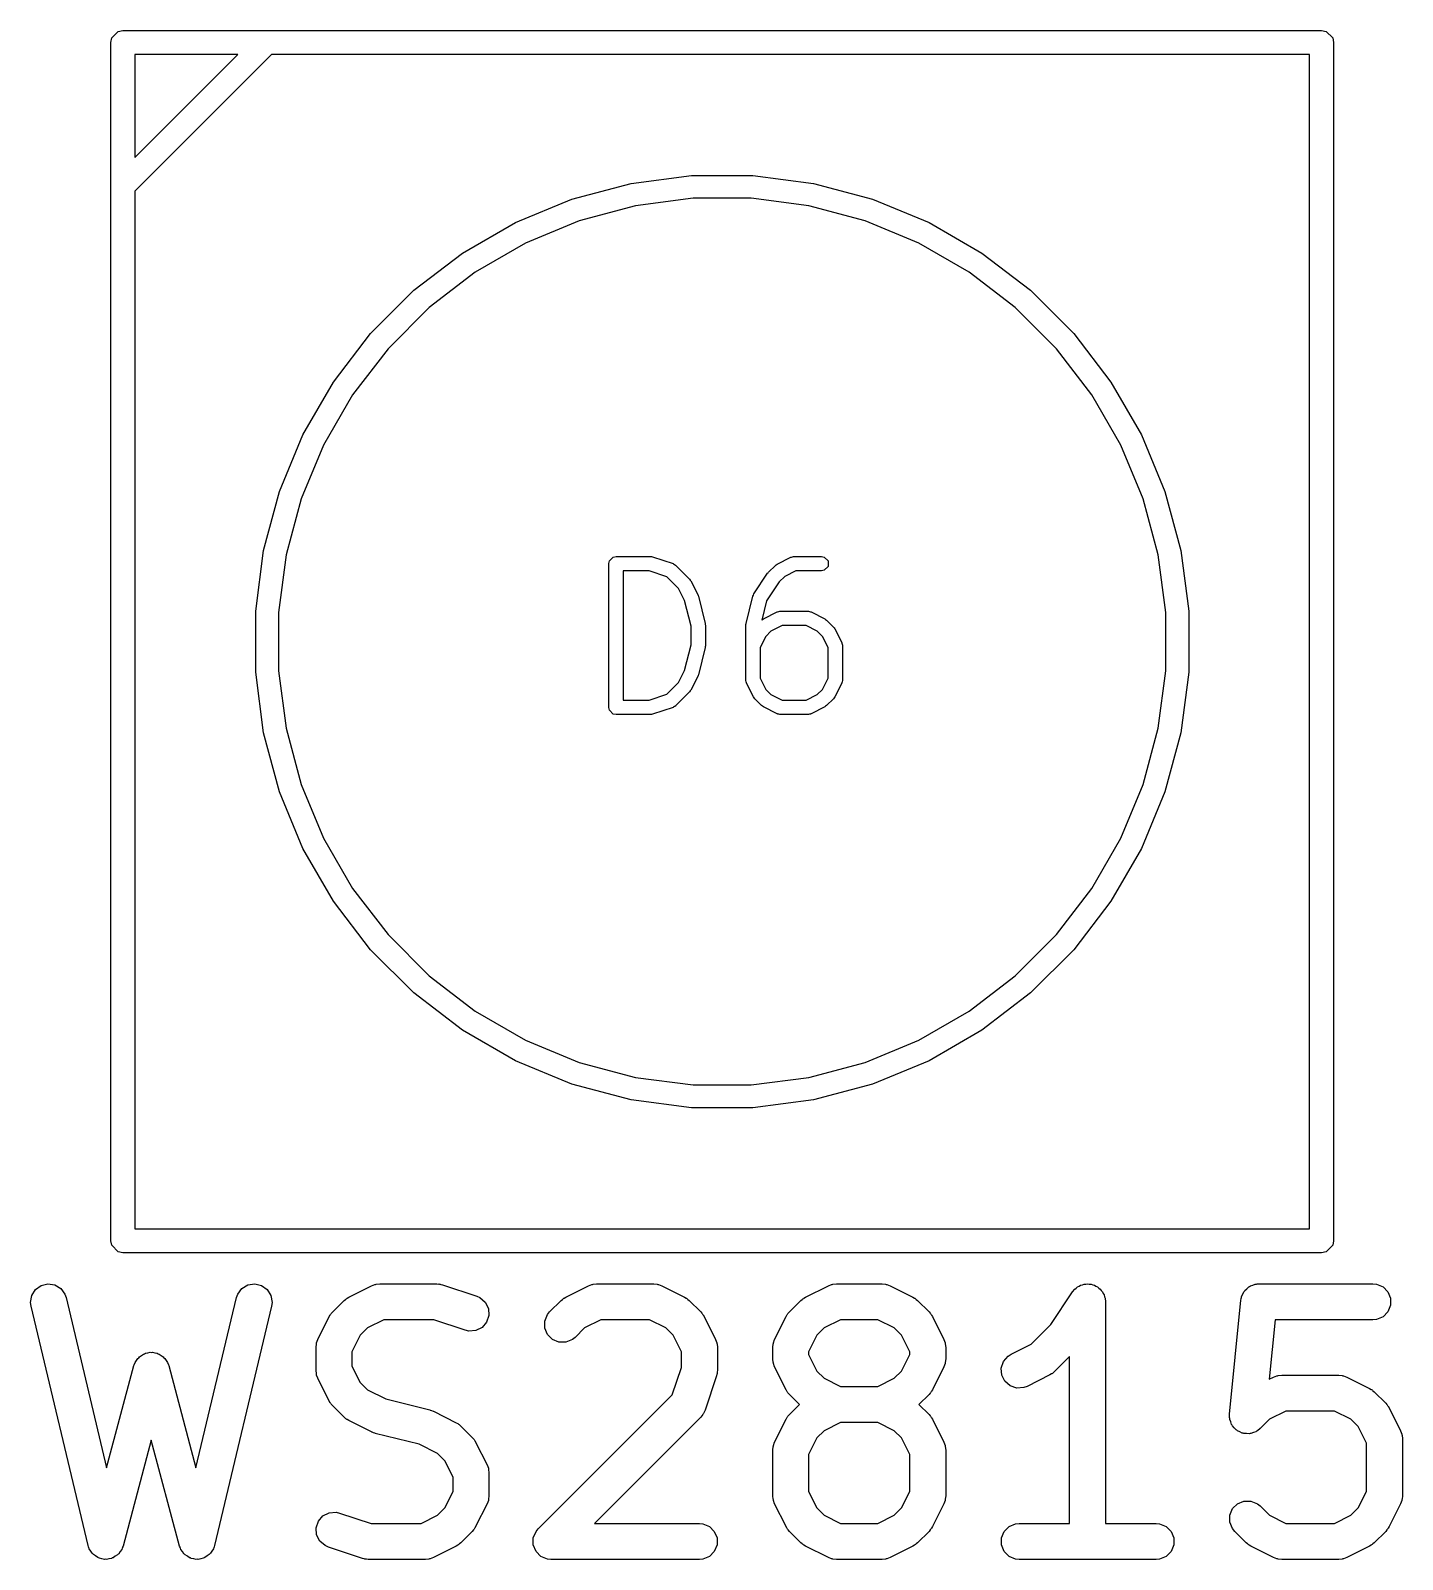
# Model space of a CAD drawing. Extents: x 4.17 to 6.89, y -6.18 to -1.34.
# Drawn here: x 6.4219 to 6.6471, y -2.4342 to -2.1831 of the extents above; entities that cross this region are included whole.
import ezdxf

# ---------------------------------------------------------------- set-up
doc = ezdxf.new("R2010")
doc.units = 0
doc.header["$MEASUREMENT"] = 0
doc.layers.add('BLACK', color=7, linetype='CONTINUOUS')

msp = doc.modelspace()

# ---------------------------------------------------------------- linework, layer by layer
at = {"layer": 'BLACK', "linetype": 'CONTINUOUS'}
for p, q in [((6.43504, -2.18504), (6.43519, -2.18429)), ((6.43504, -2.38189), (6.43504, -2.18504)), ((6.43519, -2.18429), (6.43625, -2.18322)), ((6.43625, -2.18322), (6.43701, -2.18307)), ((6.43701, -2.18307), (6.63386, -2.18307)), ((6.63386, -2.18307), (6.63461, -2.18322)), ((6.63461, -2.18322), (6.63568, -2.18429)), ((6.63568, -2.18429), (6.63583, -2.18504)), ((6.63583, -2.18504), (6.63583, -2.38189)), ((6.46145, -2.18701), (6.43898, -2.20948)), ((6.43898, -2.18701), (6.43898, -2.20391)), ((6.43898, -2.20391), (6.45588, -2.18701)), ((6.45588, -2.18701), (6.43898, -2.18701)), ((6.63189, -2.18701), (6.46145, -2.18701)), ((6.63189, -2.37992), (6.63189, -2.18701)), ((6.52046, -2.20817), (6.53041, -2.20686)), ((6.53041, -2.20686), (6.54045, -2.20686)), ((6.54045, -2.20686), (6.55041, -2.20817)), ((6.43898, -2.20948), (6.43898, -2.37992)), ((6.51076, -2.21077), (6.52046, -2.20817)), ((6.55041, -2.20817), (6.56011, -2.21077)), ((6.50148, -2.21461), (6.51076, -2.21077)), ((6.52119, -2.21188), (6.51197, -2.21435)), ((6.53066, -2.21063), (6.52119, -2.21188)), ((6.54021, -2.21063), (6.53066, -2.21063)), ((6.54967, -2.21188), (6.54021, -2.21063)), ((6.5589, -2.21435), (6.54967, -2.21188)), ((6.56011, -2.21077), (6.56939, -2.21461)), ((6.49278, -2.21963), (6.50148, -2.21461)), ((6.51197, -2.21435), (6.50315, -2.218)), ((6.56772, -2.218), (6.5589, -2.21435)), ((6.56939, -2.21461), (6.57809, -2.21963)), ((6.48481, -2.22574), (6.49278, -2.21963)), ((6.50315, -2.218), (6.49488, -2.22277)), ((6.57598, -2.22277), (6.56772, -2.218)), ((6.57809, -2.21963), (6.58605, -2.22574)), ((6.49488, -2.22277), (6.48731, -2.22859)), ((6.58356, -2.22859), (6.57598, -2.22277)), ((6.47771, -2.23285), (6.48481, -2.22574)), ((6.58605, -2.22574), (6.59315, -2.23285)), ((6.48731, -2.22859), (6.48056, -2.23534)), ((6.59031, -2.23534), (6.58356, -2.22859)), ((6.4716, -2.24081), (6.47771, -2.23285)), ((6.59315, -2.23285), (6.59927, -2.24081)), ((6.48056, -2.23534), (6.47474, -2.24291)), ((6.59612, -2.24291), (6.59031, -2.23534)), ((6.46658, -2.24951), (6.4716, -2.24081)), ((6.47474, -2.24291), (6.46997, -2.25118)), ((6.6009, -2.25118), (6.59612, -2.24291)), ((6.59927, -2.24081), (6.60429, -2.24951)), ((6.46274, -2.25879), (6.46658, -2.24951)), ((6.60429, -2.24951), (6.60813, -2.25879)), ((6.46997, -2.25118), (6.46632, -2.26)), ((6.60455, -2.26), (6.6009, -2.25118)), ((6.46014, -2.26849), (6.46274, -2.25879)), ((6.46632, -2.26), (6.46384, -2.26922)), ((6.60702, -2.26922), (6.60455, -2.26)), ((6.60813, -2.25879), (6.61073, -2.26849)), ((6.45883, -2.27844), (6.46014, -2.26849)), ((6.46384, -2.26922), (6.4626, -2.27869)), ((6.51682, -2.27065), (6.51691, -2.2702)), ((6.51691, -2.2702), (6.51755, -2.26956)), ((6.51755, -2.26956), (6.518, -2.26947)), ((6.518, -2.26947), (6.52362, -2.26947)), ((6.52362, -2.26947), (6.52381, -2.2695)), ((6.52381, -2.2695), (6.524, -2.26953)), ((6.524, -2.26953), (6.52737, -2.27065)), ((6.54447, -2.27072), (6.54672, -2.26959)), ((6.54672, -2.26959), (6.54677, -2.26958)), ((6.54677, -2.26958), (6.54679, -2.26956)), ((6.54679, -2.26956), (6.54698, -2.26952)), ((6.54698, -2.26952), (6.54716, -2.26947)), ((6.54716, -2.26947), (6.54719, -2.26948)), ((6.54719, -2.26948), (6.54724, -2.26947)), ((6.54724, -2.26947), (6.55174, -2.26947)), ((6.55174, -2.26947), (6.5522, -2.26956)), ((6.5522, -2.26956), (6.55283, -2.2702)), ((6.55283, -2.2702), (6.55283, -2.2711)), ((6.60827, -2.27869), (6.60702, -2.26922)), ((6.61073, -2.26849), (6.61204, -2.27844)), ((6.51682, -2.29427), (6.51682, -2.27065)), ((6.52343, -2.27183), (6.51918, -2.27183)), ((6.51918, -2.27183), (6.51918, -2.29309)), ((6.52636, -2.2728), (6.52343, -2.27183)), ((6.52828, -2.27472), (6.52636, -2.2728)), ((6.52737, -2.27065), (6.52742, -2.27068)), ((6.52742, -2.27068), (6.52745, -2.27068)), ((6.52745, -2.27068), (6.52761, -2.27079)), ((6.52761, -2.27079), (6.52777, -2.27088)), ((6.52777, -2.27088), (6.52778, -2.2709)), ((6.52778, -2.2709), (6.52783, -2.27094)), ((6.52783, -2.27094), (6.53008, -2.27319)), ((6.54064, -2.27562), (6.54289, -2.27224)), ((6.54289, -2.27224), (6.54297, -2.27216)), ((6.54297, -2.27216), (6.54303, -2.27206)), ((6.54303, -2.27206), (6.54416, -2.27094)), ((6.54416, -2.27094), (6.54432, -2.27083)), ((6.54432, -2.27083), (6.54447, -2.27072)), ((6.54569, -2.27274), (6.54479, -2.27365)), ((6.54752, -2.27183), (6.54569, -2.27274)), ((6.55174, -2.27183), (6.54752, -2.27183)), ((6.5522, -2.27174), (6.55174, -2.27183)), ((6.55283, -2.2711), (6.5522, -2.27174)), ((6.52926, -2.27668), (6.52828, -2.27472)), ((6.53008, -2.27319), (6.53019, -2.27334)), ((6.53019, -2.27334), (6.5303, -2.27349)), ((6.5303, -2.27349), (6.53143, -2.27574)), ((6.54056, -2.2758), (6.54064, -2.27562)), ((6.54479, -2.27365), (6.54272, -2.27676)), ((6.53031, -2.28092), (6.52926, -2.27668)), ((6.53143, -2.27574), (6.53146, -2.27587)), ((6.53146, -2.27587), (6.53152, -2.27599)), ((6.53152, -2.27599), (6.53264, -2.28048)), ((6.53935, -2.28048), (6.54047, -2.27599)), ((6.54047, -2.27599), (6.54056, -2.2758)), ((6.54272, -2.27676), (6.54192, -2.27993)), ((6.45883, -2.27869), (6.45883, -2.27844)), ((6.45883, -2.28849), (6.45883, -2.27869)), ((6.4626, -2.27869), (6.4626, -2.28824)), ((6.53264, -2.28048), (6.53265, -2.28063)), ((6.53265, -2.28063), (6.53268, -2.28077)), ((6.53931, -2.28077), (6.53934, -2.28063)), ((6.53934, -2.28063), (6.53935, -2.28048)), ((6.54192, -2.27993), (6.54207, -2.27983)), ((6.54207, -2.27983), (6.54222, -2.27971)), ((6.54222, -2.27971), (6.54447, -2.27859)), ((6.54447, -2.27859), (6.54452, -2.27857)), ((6.54452, -2.27857), (6.54454, -2.27856)), ((6.54454, -2.27856), (6.54473, -2.27852)), ((6.54473, -2.27852), (6.54491, -2.27847)), ((6.54491, -2.27847), (6.54494, -2.27848)), ((6.54494, -2.27848), (6.54499, -2.27847)), ((6.54499, -2.27847), (6.54949, -2.27847)), ((6.54949, -2.27847), (6.54955, -2.27848)), ((6.54955, -2.27848), (6.54958, -2.27847)), ((6.54958, -2.27847), (6.54976, -2.27852)), ((6.54976, -2.27852), (6.54995, -2.27856)), ((6.54995, -2.27856), (6.54996, -2.27857)), ((6.54996, -2.27857), (6.55002, -2.27859)), ((6.55002, -2.27859), (6.55227, -2.27971)), ((6.55227, -2.27971), (6.55242, -2.27983)), ((6.55242, -2.27983), (6.55258, -2.27994)), ((6.55258, -2.27994), (6.5537, -2.28106)), ((6.60827, -2.28824), (6.60827, -2.27869)), ((6.61204, -2.27844), (6.61204, -2.28849)), ((6.53031, -2.284), (6.53031, -2.28092)), ((6.53268, -2.28077), (6.53268, -2.28415)), ((6.53931, -2.28977), (6.53931, -2.28077)), ((6.54259, -2.2826), (6.54168, -2.28442)), ((6.54344, -2.28174), (6.54259, -2.2826)), ((6.54527, -2.28083), (6.54344, -2.28174)), ((6.54921, -2.28083), (6.54527, -2.28083)), ((6.55104, -2.28174), (6.54921, -2.28083)), ((6.5519, -2.2826), (6.55104, -2.28174)), ((6.55281, -2.28442), (6.5519, -2.2826)), ((6.5537, -2.28106), (6.55381, -2.28122)), ((6.55381, -2.28122), (6.55392, -2.28137)), ((6.55392, -2.28137), (6.55505, -2.28362)), ((6.52926, -2.28823), (6.53031, -2.284)), ((6.53264, -2.28443), (6.53152, -2.28893)), ((6.53265, -2.28429), (6.53264, -2.28443)), ((6.53268, -2.28415), (6.53265, -2.28429)), ((6.54168, -2.28442), (6.54168, -2.28949)), ((6.55281, -2.28949), (6.55281, -2.28442)), ((6.55505, -2.28362), (6.55507, -2.28367)), ((6.55507, -2.28367), (6.55508, -2.28369)), ((6.55508, -2.28369), (6.55512, -2.28388)), ((6.55512, -2.28388), (6.55517, -2.28406)), ((6.55517, -2.28406), (6.55516, -2.28409)), ((6.55516, -2.28409), (6.55517, -2.28415)), ((6.55517, -2.28415), (6.55517, -2.28977)), ((6.46014, -2.29844), (6.45883, -2.28849)), ((6.4626, -2.28824), (6.46384, -2.2977)), ((6.52636, -2.29211), (6.52828, -2.2902)), ((6.52828, -2.2902), (6.52926, -2.28823)), ((6.53143, -2.28917), (6.5303, -2.29142)), ((6.53146, -2.28905), (6.53143, -2.28917)), ((6.53152, -2.28893), (6.53146, -2.28905)), ((6.53933, -2.28983), (6.53931, -2.28977)), ((6.53932, -2.28985), (6.53933, -2.28983)), ((6.53937, -2.29004), (6.53932, -2.28985)), ((6.5394, -2.29022), (6.53937, -2.29004)), ((6.53942, -2.29024), (6.5394, -2.29022)), ((6.53944, -2.2903), (6.53942, -2.29024)), ((6.54056, -2.29255), (6.53944, -2.2903)), ((6.54168, -2.28949), (6.54259, -2.29132)), ((6.5519, -2.29132), (6.55281, -2.28949)), ((6.55505, -2.2903), (6.55392, -2.29255)), ((6.55507, -2.29024), (6.55505, -2.2903)), ((6.55508, -2.29022), (6.55507, -2.29024)), ((6.55512, -2.29004), (6.55508, -2.29022)), ((6.55517, -2.28985), (6.55512, -2.29004)), ((6.55517, -2.28977), (6.55516, -2.28983)), ((6.55516, -2.28983), (6.55517, -2.28985)), ((6.60702, -2.2977), (6.60827, -2.28824)), ((6.61204, -2.28849), (6.61073, -2.29844)), ((6.51918, -2.29309), (6.52343, -2.29309)), ((6.52343, -2.29309), (6.52636, -2.29211)), ((6.53008, -2.29173), (6.52783, -2.29398)), ((6.53019, -2.29157), (6.53008, -2.29173)), ((6.5303, -2.29142), (6.53019, -2.29157)), ((6.54068, -2.2927), (6.54056, -2.29255)), ((6.54078, -2.29286), (6.54068, -2.2927)), ((6.54191, -2.29398), (6.54078, -2.29286)), ((6.54259, -2.29132), (6.54344, -2.29217)), ((6.54344, -2.29217), (6.54527, -2.29309)), ((6.54527, -2.29309), (6.54921, -2.29309)), ((6.54921, -2.29309), (6.55104, -2.29217)), ((6.55104, -2.29217), (6.5519, -2.29132)), ((6.5537, -2.29286), (6.55258, -2.29398)), ((6.55381, -2.2927), (6.5537, -2.29286)), ((6.55392, -2.29255), (6.55381, -2.2927)), ((6.51691, -2.29472), (6.51682, -2.29427)), ((6.51755, -2.29536), (6.51691, -2.29472)), ((6.518, -2.29545), (6.51755, -2.29536)), ((6.52362, -2.29545), (6.518, -2.29545)), ((6.52381, -2.29541), (6.52362, -2.29545)), ((6.524, -2.29539), (6.52381, -2.29541)), ((6.52737, -2.29427), (6.524, -2.29539)), ((6.52742, -2.29424), (6.52737, -2.29427)), ((6.52745, -2.29424), (6.52742, -2.29424)), ((6.52761, -2.29413), (6.52745, -2.29424)), ((6.52777, -2.29404), (6.52761, -2.29413)), ((6.52778, -2.29401), (6.52777, -2.29404)), ((6.52783, -2.29398), (6.52778, -2.29401)), ((6.54207, -2.29409), (6.54191, -2.29398)), ((6.54222, -2.2942), (6.54207, -2.29409)), ((6.54447, -2.29533), (6.54222, -2.2942)), ((6.54452, -2.29534), (6.54447, -2.29533)), ((6.54454, -2.29536), (6.54452, -2.29534)), ((6.54473, -2.2954), (6.54454, -2.29536)), ((6.54491, -2.29545), (6.54473, -2.2954)), ((6.54494, -2.29544), (6.54491, -2.29545)), ((6.54499, -2.29545), (6.54494, -2.29544)), ((6.54949, -2.29545), (6.54499, -2.29545)), ((6.54955, -2.29544), (6.54949, -2.29545)), ((6.54958, -2.29545), (6.54955, -2.29544)), ((6.54976, -2.2954), (6.54958, -2.29545)), ((6.54995, -2.29536), (6.54976, -2.2954)), ((6.54996, -2.29534), (6.54995, -2.29536)), ((6.55002, -2.29533), (6.54996, -2.29534)), ((6.55227, -2.2942), (6.55002, -2.29533)), ((6.55242, -2.29409), (6.55227, -2.2942)), ((6.55258, -2.29398), (6.55242, -2.29409)), ((6.46384, -2.2977), (6.46632, -2.30693)), ((6.60455, -2.30693), (6.60702, -2.2977)), ((6.46274, -2.30814), (6.46014, -2.29844)), ((6.61073, -2.29844), (6.60813, -2.30814)), ((6.46658, -2.31742), (6.46274, -2.30814)), ((6.46632, -2.30693), (6.46997, -2.31575)), ((6.6009, -2.31575), (6.60455, -2.30693)), ((6.60813, -2.30814), (6.60429, -2.31742)), ((6.46997, -2.31575), (6.47474, -2.32402)), ((6.59612, -2.32402), (6.6009, -2.31575)), ((6.4716, -2.32612), (6.46658, -2.31742)), ((6.60429, -2.31742), (6.59927, -2.32612)), ((6.47474, -2.32402), (6.48056, -2.33159)), ((6.59031, -2.33159), (6.59612, -2.32402)), ((6.47771, -2.33408), (6.4716, -2.32612)), ((6.59927, -2.32612), (6.59315, -2.33408)), ((6.48056, -2.33159), (6.48731, -2.33834)), ((6.58356, -2.33834), (6.59031, -2.33159)), ((6.48481, -2.34118), (6.47771, -2.33408)), ((6.59315, -2.33408), (6.58605, -2.34118)), ((6.48731, -2.33834), (6.49488, -2.34415)), ((6.57598, -2.34415), (6.58356, -2.33834)), ((6.49278, -2.3473), (6.48481, -2.34118)), ((6.58605, -2.34118), (6.57809, -2.3473)), ((6.49488, -2.34415), (6.50315, -2.34893)), ((6.56772, -2.34893), (6.57598, -2.34415)), ((6.50148, -2.35232), (6.49278, -2.3473)), ((6.57809, -2.3473), (6.56939, -2.35232)), ((6.50315, -2.34893), (6.51197, -2.35258)), ((6.5589, -2.35258), (6.56772, -2.34893)), ((6.51076, -2.35616), (6.50148, -2.35232)), ((6.51197, -2.35258), (6.52119, -2.35505)), ((6.54967, -2.35505), (6.5589, -2.35258)), ((6.56939, -2.35232), (6.56011, -2.35616)), ((6.52119, -2.35505), (6.53066, -2.3563)), ((6.54021, -2.3563), (6.54967, -2.35505)), ((6.52046, -2.35876), (6.51076, -2.35616)), ((6.53066, -2.3563), (6.54021, -2.3563)), ((6.56011, -2.35616), (6.55041, -2.35876)), ((6.53041, -2.36007), (6.52046, -2.35876)), ((6.54045, -2.36007), (6.53041, -2.36007)), ((6.55041, -2.35876), (6.54045, -2.36007)), ((6.43898, -2.37992), (6.63189, -2.37992)), ((6.43519, -2.38264), (6.43504, -2.38189)), ((6.43625, -2.38371), (6.43519, -2.38264)), ((6.63568, -2.38264), (6.63461, -2.38371)), ((6.63583, -2.38189), (6.63568, -2.38264)), ((6.43701, -2.38386), (6.43625, -2.38371)), ((6.63386, -2.38386), (6.43701, -2.38386)), ((6.63461, -2.38371), (6.63386, -2.38386)), ((6.42187, -2.39203), (6.42205, -2.39089)), ((6.42205, -2.39089), (6.42266, -2.38991)), ((6.42266, -2.38991), (6.42359, -2.38924)), ((6.42359, -2.38924), (6.42471, -2.38897)), ((6.42471, -2.38897), (6.42585, -2.38915)), ((6.42585, -2.38915), (6.42683, -2.38976)), ((6.42683, -2.38976), (6.42751, -2.39069)), ((6.42751, -2.39069), (6.42769, -2.39124)), ((6.4557, -2.39124), (6.45588, -2.39069)), ((6.45588, -2.39069), (6.45656, -2.38976)), ((6.45656, -2.38976), (6.45754, -2.38915)), ((6.45754, -2.38915), (6.45868, -2.38897)), ((6.45868, -2.38897), (6.4598, -2.38924)), ((6.4598, -2.38924), (6.46073, -2.38991)), ((6.46073, -2.38991), (6.46134, -2.39089)), ((6.46134, -2.39089), (6.46152, -2.39203)), ((6.47387, -2.39131), (6.47412, -2.39116)), ((6.47412, -2.39116), (6.47787, -2.38928)), ((6.47787, -2.38928), (6.47841, -2.38907)), ((6.47841, -2.38907), (6.47852, -2.38907)), ((6.47852, -2.38907), (6.47861, -2.38903)), ((6.47861, -2.38903), (6.47919, -2.38897)), ((6.47919, -2.38897), (6.48856, -2.38897)), ((6.48856, -2.38897), (6.48886, -2.389)), ((6.48886, -2.389), (6.48893, -2.38899)), ((6.48893, -2.38899), (6.48904, -2.38902)), ((6.48904, -2.38902), (6.48914, -2.38903)), ((6.48914, -2.38903), (6.48921, -2.38906)), ((6.48921, -2.38906), (6.4895, -2.38912)), ((6.4895, -2.38912), (6.49512, -2.391)), ((6.49512, -2.391), (6.49565, -2.39123)), ((6.50949, -2.39131), (6.50974, -2.39116)), ((6.50974, -2.39116), (6.51349, -2.38928)), ((6.51349, -2.38928), (6.51403, -2.38907)), ((6.51403, -2.38907), (6.51414, -2.38907)), ((6.51414, -2.38907), (6.51423, -2.38903)), ((6.51423, -2.38903), (6.51481, -2.38897)), ((6.51481, -2.38897), (6.52418, -2.38897)), ((6.52418, -2.38897), (6.52476, -2.38903)), ((6.52476, -2.38903), (6.52486, -2.38907)), ((6.52486, -2.38907), (6.52496, -2.38907)), ((6.52496, -2.38907), (6.5255, -2.38928)), ((6.5255, -2.38928), (6.52925, -2.39116)), ((6.52925, -2.39116), (6.5295, -2.39131)), ((6.54886, -2.39131), (6.54911, -2.39116)), ((6.54911, -2.39116), (6.55286, -2.38928)), ((6.55286, -2.38928), (6.5534, -2.38907)), ((6.5534, -2.38907), (6.55351, -2.38907)), ((6.55351, -2.38907), (6.5536, -2.38903)), ((6.5536, -2.38903), (6.55418, -2.38897)), ((6.55418, -2.38897), (6.56168, -2.38897)), ((6.56168, -2.38897), (6.56226, -2.38903)), ((6.56226, -2.38903), (6.56235, -2.38907)), ((6.56235, -2.38907), (6.56246, -2.38907)), ((6.56246, -2.38907), (6.563, -2.38928)), ((6.563, -2.38928), (6.56675, -2.39116)), ((6.56675, -2.39116), (6.567, -2.39131)), ((6.58938, -2.39567), (6.59297, -2.39028)), ((6.59297, -2.39028), (6.59334, -2.38984)), ((6.59297, -2.39028), (6.59297, -2.39028)), ((6.59297, -2.39028), (6.59297, -2.39028)), ((6.59297, -2.39028), (6.59297, -2.39028)), ((6.59334, -2.38984), (6.59358, -2.38967)), ((6.59358, -2.38967), (6.59379, -2.38947)), ((6.59379, -2.38947), (6.59405, -2.38936)), ((6.59405, -2.38936), (6.59429, -2.3892)), ((6.59429, -2.3892), (6.59458, -2.38914)), ((6.59458, -2.38914), (6.59485, -2.38903)), ((6.59485, -2.38903), (6.59514, -2.38903)), ((6.59514, -2.38903), (6.59542, -2.38897)), ((6.59542, -2.38897), (6.59571, -2.38903)), ((6.59571, -2.38903), (6.596, -2.38903)), ((6.596, -2.38903), (6.59627, -2.38914)), ((6.59627, -2.38914), (6.59655, -2.38919)), ((6.59655, -2.38919), (6.5968, -2.38936)), ((6.5968, -2.38936), (6.59707, -2.38947)), ((6.59707, -2.38947), (6.59727, -2.38967)), ((6.59727, -2.38967), (6.59751, -2.38983)), ((6.59751, -2.38983), (6.59767, -2.39007)), ((6.59767, -2.39007), (6.59788, -2.39028)), ((6.59788, -2.39028), (6.59799, -2.39055)), ((6.59799, -2.39055), (6.59815, -2.39079)), ((6.59815, -2.39079), (6.59821, -2.39108)), ((6.59821, -2.39108), (6.59832, -2.39135)), ((6.62068, -2.39128), (6.62072, -2.39106)), ((6.62072, -2.39106), (6.62093, -2.39068)), ((6.62093, -2.39068), (6.62109, -2.39028)), ((6.62109, -2.39028), (6.6212, -2.39018)), ((6.6212, -2.39018), (6.62127, -2.39005)), ((6.62127, -2.39005), (6.6216, -2.38977)), ((6.6216, -2.38977), (6.62191, -2.38947)), ((6.62191, -2.38947), (6.62204, -2.38941)), ((6.62204, -2.38941), (6.62216, -2.38932)), ((6.62216, -2.38932), (6.62257, -2.38919)), ((6.62257, -2.38919), (6.62297, -2.38903)), ((6.62297, -2.38903), (6.62319, -2.389)), ((6.62319, -2.389), (6.62326, -2.38898)), ((6.62326, -2.38898), (6.62333, -2.38899)), ((6.62333, -2.38899), (6.62355, -2.38897)), ((6.62355, -2.38897), (6.64229, -2.38897)), ((6.64229, -2.38897), (6.64287, -2.38903)), ((6.64287, -2.38903), (6.64394, -2.38947)), ((6.64394, -2.38947), (6.64475, -2.39028)), ((6.64475, -2.39028), (6.64519, -2.39135)), ((6.42195, -2.39261), (6.42187, -2.39203)), ((6.43132, -2.43198), (6.42195, -2.39261)), ((6.42769, -2.39124), (6.43436, -2.41922)), ((6.44903, -2.41922), (6.4557, -2.39124)), ((6.46144, -2.39261), (6.45207, -2.43198)), ((6.46152, -2.39203), (6.46144, -2.39261)), ((6.47129, -2.39381), (6.47148, -2.39358)), ((6.47148, -2.39358), (6.47335, -2.39171)), ((6.47335, -2.39171), (6.47358, -2.39152)), ((6.47358, -2.39152), (6.47363, -2.39146)), ((6.47363, -2.39146), (6.47372, -2.39141)), ((6.47372, -2.39141), (6.4738, -2.39134)), ((6.4738, -2.39134), (6.47387, -2.39131)), ((6.49565, -2.39123), (6.49652, -2.39199)), ((6.49652, -2.39199), (6.49704, -2.39302)), ((6.49704, -2.39302), (6.49712, -2.39417)), ((6.50673, -2.39403), (6.5071, -2.39358)), ((6.5071, -2.39358), (6.50897, -2.39171)), ((6.50897, -2.39171), (6.5092, -2.39152)), ((6.5092, -2.39152), (6.50925, -2.39146)), ((6.50925, -2.39146), (6.50934, -2.39141)), ((6.50934, -2.39141), (6.50942, -2.39134)), ((6.50942, -2.39134), (6.50949, -2.39131)), ((6.5295, -2.39131), (6.52957, -2.39134)), ((6.52957, -2.39134), (6.52966, -2.39141)), ((6.52966, -2.39141), (6.52974, -2.39146)), ((6.52974, -2.39146), (6.5298, -2.39152)), ((6.5298, -2.39152), (6.53002, -2.39171)), ((6.53002, -2.39171), (6.5319, -2.39358)), ((6.5319, -2.39358), (6.53208, -2.39381)), ((6.54628, -2.39381), (6.54647, -2.39358)), ((6.54647, -2.39358), (6.54834, -2.39171)), ((6.54834, -2.39171), (6.54857, -2.39152)), ((6.54857, -2.39152), (6.54862, -2.39146)), ((6.54862, -2.39146), (6.54871, -2.39141)), ((6.54871, -2.39141), (6.54879, -2.39134)), ((6.54879, -2.39134), (6.54886, -2.39131)), ((6.567, -2.39131), (6.56707, -2.39134)), ((6.56707, -2.39134), (6.56715, -2.39141)), ((6.56715, -2.39141), (6.56724, -2.39146)), ((6.56724, -2.39146), (6.56729, -2.39152)), ((6.56729, -2.39152), (6.56752, -2.39171)), ((6.56752, -2.39171), (6.56939, -2.39358)), ((6.56939, -2.39358), (6.56958, -2.39381)), ((6.59832, -2.39135), (6.59838, -2.39192)), ((6.59838, -2.39192), (6.59838, -2.39192)), ((6.59838, -2.39192), (6.59838, -2.39192)), ((6.59838, -2.39192), (6.59838, -2.39192)), ((6.59838, -2.39192), (6.59838, -2.42834)), ((6.61873, -2.41038), (6.62061, -2.39163)), ((6.62061, -2.39163), (6.62065, -2.39142)), ((6.62065, -2.39135), (6.62068, -2.39128)), ((6.62065, -2.39142), (6.62065, -2.39135)), ((6.64475, -2.39356), (6.64394, -2.39438)), ((6.64519, -2.3925), (6.64475, -2.39356)), ((6.64519, -2.39135), (6.64519, -2.3925)), ((6.46905, -2.3981), (6.47092, -2.39435)), ((6.47092, -2.39435), (6.47108, -2.3941)), ((6.47108, -2.3941), (6.47111, -2.39403)), ((6.47111, -2.39403), (6.47118, -2.39395)), ((6.47118, -2.39395), (6.47123, -2.39386)), ((6.47123, -2.39386), (6.47129, -2.39381)), ((6.47989, -2.39487), (6.47719, -2.39622)), ((6.48808, -2.39487), (6.47989, -2.39487)), ((6.49325, -2.3966), (6.48808, -2.39487)), ((6.496, -2.39613), (6.49497, -2.39664)), ((6.49675, -2.39526), (6.496, -2.39613)), ((6.49712, -2.39417), (6.49675, -2.39526)), ((6.50629, -2.3951), (6.50673, -2.39403)), ((6.50629, -2.39625), (6.50629, -2.3951)), ((6.51551, -2.39487), (6.51281, -2.39622)), ((6.52349, -2.39487), (6.51551, -2.39487)), ((6.52618, -2.39622), (6.52349, -2.39487)), ((6.53208, -2.39381), (6.53214, -2.39386)), ((6.53214, -2.39386), (6.5322, -2.39395)), ((6.5322, -2.39395), (6.53226, -2.39403)), ((6.53226, -2.39403), (6.53229, -2.3941)), ((6.53229, -2.3941), (6.53245, -2.39435)), ((6.53245, -2.39435), (6.53432, -2.3981)), ((6.54404, -2.3981), (6.54592, -2.39435)), ((6.54592, -2.39435), (6.54607, -2.3941)), ((6.54607, -2.3941), (6.5461, -2.39403)), ((6.5461, -2.39403), (6.54617, -2.39395)), ((6.54617, -2.39395), (6.54622, -2.39386)), ((6.54622, -2.39386), (6.54628, -2.39381)), ((6.55488, -2.39487), (6.55218, -2.39622)), ((6.56098, -2.39487), (6.55488, -2.39487)), ((6.56368, -2.39622), (6.56098, -2.39487)), ((6.56958, -2.39381), (6.56964, -2.39386)), ((6.56964, -2.39386), (6.56969, -2.39395)), ((6.56969, -2.39395), (6.56976, -2.39403)), ((6.56976, -2.39403), (6.56979, -2.3941)), ((6.56979, -2.3941), (6.56995, -2.39435)), ((6.56995, -2.39435), (6.57182, -2.3981)), ((6.58618, -2.39887), (6.58938, -2.39567)), ((6.62622, -2.39487), (6.62524, -2.40465)), ((6.64229, -2.39487), (6.62622, -2.39487)), ((6.64287, -2.39482), (6.64229, -2.39487)), ((6.64394, -2.39438), (6.64287, -2.39482)), ((6.46884, -2.39864), (6.46905, -2.3981)), ((6.46884, -2.39875), (6.46884, -2.39864)), ((6.47599, -2.39742), (6.47464, -2.40012)), ((6.47719, -2.39622), (6.47599, -2.39742)), ((6.49382, -2.39673), (6.49325, -2.3966)), ((6.49497, -2.39664), (6.49382, -2.39673)), ((6.50673, -2.39731), (6.50629, -2.39625)), ((6.50755, -2.39813), (6.50673, -2.39731)), ((6.50861, -2.39857), (6.50755, -2.39813)), ((6.50976, -2.39857), (6.50861, -2.39857)), ((6.51083, -2.39813), (6.50976, -2.39857)), ((6.51127, -2.39776), (6.51083, -2.39813)), ((6.51281, -2.39622), (6.51127, -2.39776)), ((6.52738, -2.39742), (6.52618, -2.39622)), ((6.52873, -2.40012), (6.52738, -2.39742)), ((6.53432, -2.3981), (6.53453, -2.39864)), ((6.53453, -2.39864), (6.53454, -2.39875)), ((6.54383, -2.39864), (6.54404, -2.3981)), ((6.54383, -2.39875), (6.54383, -2.39864)), ((6.55098, -2.39742), (6.54963, -2.40012)), ((6.55218, -2.39622), (6.55098, -2.39742)), ((6.56488, -2.39742), (6.56368, -2.39622)), ((6.56623, -2.40012), (6.56488, -2.39742)), ((6.57182, -2.3981), (6.57203, -2.39864)), ((6.57203, -2.39864), (6.57203, -2.39875)), ((6.43928, -2.40156), (6.43948, -2.40122)), ((6.43948, -2.40122), (6.43963, -2.4011)), ((6.43963, -2.4011), (6.43975, -2.40095)), ((6.43975, -2.40095), (6.44008, -2.40076)), ((6.44008, -2.40076), (6.44039, -2.40052)), ((6.44039, -2.40052), (6.44058, -2.40047)), ((6.44058, -2.40047), (6.44074, -2.40038)), ((6.44074, -2.40038), (6.44113, -2.40032)), ((6.44113, -2.40032), (6.44151, -2.40022)), ((6.44151, -2.40022), (6.44169, -2.40025)), ((6.44169, -2.40025), (6.44188, -2.40022)), ((6.44188, -2.40022), (6.44226, -2.40032)), ((6.44226, -2.40032), (6.44265, -2.40038)), ((6.44265, -2.40038), (6.44281, -2.40047)), ((6.44281, -2.40047), (6.443, -2.40052)), ((6.443, -2.40052), (6.44331, -2.40076)), ((6.44331, -2.40076), (6.44364, -2.40095)), ((6.44364, -2.40095), (6.44376, -2.4011)), ((6.44376, -2.4011), (6.44391, -2.40122)), ((6.44391, -2.40122), (6.44411, -2.40156)), ((6.46874, -2.39942), (6.4688, -2.39885)), ((6.46874, -2.40317), (6.46874, -2.39942)), ((6.4688, -2.39885), (6.46884, -2.39875)), ((6.47464, -2.40012), (6.47464, -2.40247)), ((6.52873, -2.40269), (6.52873, -2.40012)), ((6.53454, -2.39875), (6.53458, -2.39885)), ((6.53458, -2.39885), (6.53464, -2.39942)), ((6.53464, -2.39942), (6.53464, -2.40317)), ((6.54373, -2.39942), (6.54379, -2.39885)), ((6.54373, -2.4013), (6.54373, -2.39942)), ((6.54379, -2.39885), (6.54383, -2.39875)), ((6.54963, -2.40012), (6.54963, -2.4006)), ((6.54963, -2.4006), (6.55098, -2.4033)), ((6.56488, -2.4033), (6.56623, -2.4006)), ((6.56623, -2.4006), (6.56623, -2.40012)), ((6.57203, -2.39875), (6.57207, -2.39885)), ((6.57207, -2.39885), (6.57213, -2.39942)), ((6.57213, -2.39942), (6.57213, -2.4013)), ((6.58161, -2.40171), (6.58237, -2.40084)), ((6.58237, -2.40084), (6.58286, -2.40053)), ((6.58286, -2.40053), (6.58618, -2.39887)), ((6.59247, -2.40093), (6.59001, -2.40338)), ((6.59247, -2.42834), (6.59247, -2.40093)), ((6.43436, -2.41922), (6.43884, -2.40241)), ((6.43884, -2.40241), (6.43889, -2.40227)), ((6.43889, -2.40227), (6.4389, -2.40222)), ((6.4389, -2.40222), (6.43894, -2.40215)), ((6.43894, -2.40215), (6.43904, -2.40187)), ((6.43904, -2.40187), (6.43928, -2.40156)), ((6.44411, -2.40156), (6.44434, -2.40187)), ((6.44434, -2.40187), (6.44445, -2.40215)), ((6.44445, -2.40215), (6.44449, -2.40222)), ((6.44449, -2.40222), (6.4445, -2.40227)), ((6.4445, -2.40227), (6.44455, -2.40241)), ((6.44455, -2.40241), (6.44903, -2.41922)), ((6.4688, -2.40375), (6.46874, -2.40317)), ((6.47464, -2.40247), (6.47599, -2.40517)), ((6.52723, -2.4072), (6.52873, -2.40269)), ((6.53459, -2.40364), (6.53458, -2.40375)), ((6.53461, -2.40354), (6.53459, -2.40364)), ((6.53464, -2.40317), (6.53461, -2.40346)), ((6.53461, -2.40346), (6.53461, -2.40354)), ((6.54379, -2.40187), (6.54373, -2.4013)), ((6.54383, -2.40197), (6.54379, -2.40187)), ((6.54383, -2.40208), (6.54383, -2.40197)), ((6.54404, -2.40262), (6.54383, -2.40208)), ((6.54592, -2.40637), (6.54404, -2.40262)), ((6.55098, -2.4033), (6.55218, -2.40449)), ((6.56368, -2.40449), (6.56488, -2.4033)), ((6.57182, -2.40262), (6.56995, -2.40637)), ((6.57203, -2.40208), (6.57182, -2.40262)), ((6.57207, -2.40187), (6.57203, -2.40197)), ((6.57203, -2.40197), (6.57203, -2.40208)), ((6.57213, -2.4013), (6.57207, -2.40187)), ((6.58125, -2.4028), (6.58161, -2.40171)), ((6.58133, -2.40395), (6.58125, -2.4028)), ((6.58965, -2.40368), (6.58957, -2.40375)), ((6.58974, -2.40363), (6.58965, -2.40368)), ((6.58979, -2.40357), (6.58974, -2.40363)), ((6.59001, -2.40338), (6.58979, -2.40357)), ((6.46884, -2.40384), (6.4688, -2.40375)), ((6.46884, -2.40395), (6.46884, -2.40384)), ((6.46905, -2.40449), (6.46884, -2.40395)), ((6.47092, -2.40824), (6.46905, -2.40449)), ((6.47599, -2.40517), (6.47719, -2.40637)), ((6.53448, -2.4041), (6.53261, -2.40973)), ((6.53455, -2.40382), (6.53448, -2.4041)), ((6.53458, -2.40375), (6.53455, -2.40382)), ((6.55218, -2.40449), (6.55488, -2.40584)), ((6.55488, -2.40584), (6.56098, -2.40584)), ((6.56098, -2.40584), (6.56368, -2.40449)), ((6.58184, -2.40498), (6.58133, -2.40395)), ((6.58271, -2.40574), (6.58184, -2.40498)), ((6.58381, -2.4061), (6.58271, -2.40574)), ((6.58496, -2.40602), (6.58381, -2.4061)), ((6.5855, -2.40581), (6.58496, -2.40602)), ((6.58925, -2.40394), (6.5855, -2.40581)), ((6.58949, -2.40378), (6.58925, -2.40394)), ((6.58957, -2.40375), (6.58949, -2.40378)), ((6.62524, -2.40465), (6.62598, -2.40428)), ((6.62598, -2.40428), (6.62652, -2.40407)), ((6.62652, -2.40407), (6.62662, -2.40406)), ((6.62662, -2.40406), (6.62672, -2.40402)), ((6.62672, -2.40402), (6.6273, -2.40397)), ((6.6273, -2.40397), (6.63667, -2.40397)), ((6.63667, -2.40397), (6.63725, -2.40402)), ((6.63725, -2.40402), (6.63734, -2.40406)), ((6.63734, -2.40406), (6.63745, -2.40407)), ((6.63745, -2.40407), (6.63799, -2.40428)), ((6.63799, -2.40428), (6.64174, -2.40615)), ((6.64174, -2.40615), (6.64199, -2.40631)), ((6.47108, -2.40849), (6.47092, -2.40824)), ((6.47111, -2.40856), (6.47108, -2.40849)), ((6.47118, -2.40864), (6.47111, -2.40856)), ((6.47123, -2.40873), (6.47118, -2.40864)), ((6.47129, -2.40878), (6.47123, -2.40873)), ((6.47719, -2.40637), (6.48022, -2.40788)), ((6.48022, -2.40788), (6.48741, -2.40968)), ((6.50522, -2.4292), (6.52723, -2.4072)), ((6.54607, -2.40661), (6.54592, -2.40637)), ((6.5461, -2.40669), (6.54607, -2.40661)), ((6.54617, -2.40677), (6.5461, -2.40669)), ((6.54622, -2.40686), (6.54617, -2.40677)), ((6.54628, -2.40691), (6.54622, -2.40686)), ((6.54647, -2.40713), (6.54628, -2.40691)), ((6.54813, -2.40879), (6.54647, -2.40713)), ((6.56939, -2.40713), (6.56773, -2.40879)), ((6.56958, -2.40691), (6.56939, -2.40713)), ((6.56964, -2.40686), (6.56958, -2.40691)), ((6.56969, -2.40677), (6.56964, -2.40686)), ((6.56976, -2.40669), (6.56969, -2.40677)), ((6.56979, -2.40661), (6.56976, -2.40669)), ((6.56995, -2.40637), (6.56979, -2.40661)), ((6.64199, -2.40631), (6.64206, -2.40634)), ((6.64206, -2.40634), (6.64214, -2.40641)), ((6.64214, -2.40641), (6.64223, -2.40646)), ((6.64223, -2.40646), (6.64228, -2.40652)), ((6.64228, -2.40652), (6.64251, -2.40671)), ((6.64251, -2.40671), (6.64438, -2.40858)), ((6.64438, -2.40858), (6.64457, -2.40881)), ((6.47148, -2.40901), (6.47129, -2.40878)), ((6.47335, -2.41088), (6.47148, -2.40901)), ((6.47358, -2.41107), (6.47335, -2.41088)), ((6.47363, -2.41113), (6.47358, -2.41107)), ((6.47372, -2.41118), (6.47363, -2.41113)), ((6.4738, -2.41125), (6.47372, -2.41118)), ((6.47387, -2.41128), (6.4738, -2.41125)), ((6.48741, -2.40968), (6.48745, -2.40969)), ((6.48745, -2.40969), (6.48747, -2.4097)), ((6.48747, -2.4097), (6.48771, -2.40979)), ((6.48771, -2.40979), (6.48795, -2.40987)), ((6.48795, -2.40987), (6.48797, -2.40989)), ((6.48797, -2.40989), (6.48801, -2.4099)), ((6.48801, -2.4099), (6.49176, -2.41178)), ((6.5319, -2.41088), (6.51444, -2.42834)), ((6.53226, -2.41044), (6.5319, -2.41088)), ((6.5323, -2.41034), (6.53226, -2.41044)), ((6.53237, -2.41026), (6.5323, -2.41034)), ((6.53261, -2.40973), (6.53237, -2.41026)), ((6.54404, -2.41497), (6.54592, -2.41122)), ((6.54592, -2.41122), (6.54607, -2.41098)), ((6.54607, -2.41098), (6.5461, -2.4109)), ((6.5461, -2.4109), (6.54617, -2.41082)), ((6.54617, -2.41082), (6.54622, -2.41073)), ((6.54622, -2.41073), (6.54628, -2.41068)), ((6.54628, -2.41068), (6.54647, -2.41046)), ((6.54647, -2.41046), (6.54813, -2.40879)), ((6.56773, -2.40879), (6.56939, -2.41046)), ((6.56939, -2.41046), (6.56958, -2.41068)), ((6.56958, -2.41068), (6.56964, -2.41073)), ((6.56964, -2.41073), (6.56969, -2.41082)), ((6.56969, -2.41082), (6.56976, -2.4109)), ((6.56976, -2.4109), (6.56979, -2.41098)), ((6.56979, -2.41098), (6.56995, -2.41122)), ((6.56995, -2.41122), (6.57182, -2.41497)), ((6.61873, -2.41095), (6.61873, -2.41038)), ((6.61878, -2.4111), (6.61873, -2.41095)), ((6.61878, -2.41125), (6.61878, -2.4111)), ((6.61894, -2.41164), (6.61878, -2.41125)), ((6.6253, -2.41122), (6.62376, -2.41276)), ((6.62799, -2.40987), (6.6253, -2.41122)), ((6.63597, -2.40987), (6.62799, -2.40987)), ((6.63867, -2.41122), (6.63597, -2.40987)), ((6.63987, -2.41242), (6.63867, -2.41122)), ((6.64457, -2.40881), (6.64463, -2.40886)), ((6.64463, -2.40886), (6.64468, -2.40895)), ((6.64468, -2.40895), (6.64475, -2.40903)), ((6.64475, -2.40903), (6.64478, -2.4091)), ((6.64478, -2.4091), (6.64494, -2.40935)), ((6.64494, -2.40935), (6.64681, -2.4131)), ((6.47412, -2.41144), (6.47387, -2.41128)), ((6.47787, -2.41331), (6.47412, -2.41144)), ((6.47791, -2.41333), (6.47787, -2.41331)), ((6.47793, -2.41334), (6.47791, -2.41333)), ((6.47817, -2.41343), (6.47793, -2.41334)), ((6.47841, -2.41352), (6.47817, -2.41343)), ((6.47843, -2.41352), (6.47841, -2.41352)), ((6.47847, -2.41353), (6.47843, -2.41352)), ((6.48566, -2.41533), (6.47847, -2.41353)), ((6.49176, -2.41178), (6.49201, -2.41193)), ((6.49201, -2.41193), (6.49208, -2.41196)), ((6.49208, -2.41196), (6.49216, -2.41203)), ((6.49216, -2.41203), (6.49225, -2.41209)), ((6.49225, -2.41209), (6.4923, -2.41215)), ((6.4923, -2.41215), (6.49253, -2.41233)), ((6.49253, -2.41233), (6.4944, -2.41421)), ((6.55218, -2.4131), (6.55098, -2.41429)), ((6.55488, -2.41175), (6.55218, -2.4131)), ((6.56098, -2.41175), (6.55488, -2.41175)), ((6.56368, -2.4131), (6.56098, -2.41175)), ((6.56488, -2.41429), (6.56368, -2.4131)), ((6.61907, -2.41206), (6.61894, -2.41164)), ((6.61916, -2.41217), (6.61907, -2.41206)), ((6.61922, -2.41231), (6.61916, -2.41217)), ((6.61952, -2.41262), (6.61922, -2.41231)), ((6.6198, -2.41295), (6.61952, -2.41262)), ((6.61993, -2.41302), (6.6198, -2.41295)), ((6.62003, -2.41312), (6.61993, -2.41302)), ((6.62043, -2.41329), (6.62003, -2.41312)), ((6.62081, -2.41349), (6.62043, -2.41329)), ((6.62096, -2.41351), (6.62081, -2.41349)), ((6.6211, -2.41357), (6.62096, -2.41351)), ((6.62153, -2.41357), (6.6211, -2.41357)), ((6.62196, -2.41361), (6.62153, -2.41357)), ((6.6221, -2.41357), (6.62196, -2.41361)), ((6.62225, -2.41357), (6.6221, -2.41357)), ((6.62265, -2.4134), (6.62225, -2.41357)), ((6.62306, -2.41328), (6.62265, -2.4134)), ((6.62318, -2.41318), (6.62306, -2.41328)), ((6.62331, -2.41312), (6.62318, -2.41318)), ((6.62376, -2.41276), (6.62331, -2.41312)), ((6.64122, -2.41512), (6.63987, -2.41242)), ((6.64681, -2.4131), (6.64702, -2.41364)), ((6.64702, -2.41364), (6.64702, -2.41375)), ((6.64702, -2.41375), (6.64707, -2.41384)), ((6.44169, -2.41463), (6.43705, -2.43205)), ((6.44634, -2.43205), (6.44169, -2.41463)), ((6.48869, -2.41685), (6.48566, -2.41533)), ((6.4944, -2.41421), (6.49459, -2.41443)), ((6.49459, -2.41443), (6.49465, -2.41448)), ((6.49465, -2.41448), (6.4947, -2.41457)), ((6.4947, -2.41457), (6.49477, -2.41465)), ((6.49477, -2.41465), (6.4948, -2.41473)), ((6.4948, -2.41473), (6.49495, -2.41497)), ((6.49495, -2.41497), (6.49683, -2.41872)), ((6.54373, -2.41629), (6.54379, -2.41572)), ((6.54379, -2.41572), (6.54383, -2.41562)), ((6.54383, -2.41551), (6.54404, -2.41497)), ((6.54383, -2.41562), (6.54383, -2.41551)), ((6.55098, -2.41429), (6.54963, -2.41699)), ((6.56623, -2.41699), (6.56488, -2.41429)), ((6.57182, -2.41497), (6.57203, -2.41551)), ((6.57203, -2.41551), (6.57203, -2.41562)), ((6.57203, -2.41562), (6.57207, -2.41572)), ((6.57207, -2.41572), (6.57213, -2.41629)), ((6.64122, -2.4231), (6.64122, -2.41512)), ((6.64707, -2.41384), (6.64712, -2.41442)), ((6.64712, -2.41442), (6.64712, -2.42379)), ((6.48989, -2.41804), (6.48869, -2.41685)), ((6.49124, -2.42074), (6.48989, -2.41804)), ((6.49683, -2.41872), (6.49704, -2.41926)), ((6.54373, -2.42379), (6.54373, -2.41629)), ((6.54963, -2.41699), (6.54963, -2.4231)), ((6.56623, -2.4231), (6.56623, -2.41699)), ((6.57213, -2.41629), (6.57213, -2.42379)), ((6.49124, -2.4231), (6.49124, -2.42074)), ((6.49704, -2.41926), (6.49704, -2.41937)), ((6.49704, -2.41937), (6.49708, -2.41947)), ((6.49708, -2.41947), (6.49714, -2.42004)), ((6.49714, -2.42004), (6.49714, -2.42379)), ((6.48989, -2.42579), (6.49124, -2.4231)), ((6.49714, -2.42379), (6.49708, -2.42437)), ((6.54379, -2.42437), (6.54373, -2.42379)), ((6.54963, -2.4231), (6.55098, -2.42579)), ((6.56488, -2.42579), (6.56623, -2.4231)), ((6.57213, -2.42379), (6.57207, -2.42437)), ((6.63987, -2.42579), (6.64122, -2.4231)), ((6.64712, -2.42379), (6.64707, -2.42437)), ((6.48869, -2.42699), (6.48989, -2.42579)), ((6.49683, -2.42511), (6.49495, -2.42886)), ((6.49704, -2.42457), (6.49683, -2.42511)), ((6.49708, -2.42437), (6.49704, -2.42447)), ((6.49704, -2.42447), (6.49704, -2.42457)), ((6.54383, -2.42447), (6.54379, -2.42437)), ((6.54383, -2.42457), (6.54383, -2.42447)), ((6.54404, -2.42511), (6.54383, -2.42457)), ((6.54592, -2.42886), (6.54404, -2.42511)), ((6.55098, -2.42579), (6.55218, -2.42699)), ((6.56368, -2.42699), (6.56488, -2.42579)), ((6.57182, -2.42511), (6.56995, -2.42886)), ((6.57203, -2.42457), (6.57182, -2.42511)), ((6.57207, -2.42437), (6.57203, -2.42447)), ((6.57203, -2.42447), (6.57203, -2.42457)), ((6.61878, -2.42697), (6.61922, -2.4259)), ((6.61922, -2.4259), (6.62003, -2.42509)), ((6.62003, -2.42509), (6.6211, -2.42465)), ((6.6211, -2.42465), (6.62225, -2.42465)), ((6.62225, -2.42465), (6.62331, -2.42509)), ((6.62331, -2.42509), (6.62376, -2.42545)), ((6.62376, -2.42545), (6.6253, -2.42699)), ((6.63867, -2.42699), (6.63987, -2.42579)), ((6.64681, -2.42511), (6.64494, -2.42886)), ((6.64702, -2.42457), (6.64681, -2.42511)), ((6.64707, -2.42437), (6.64702, -2.42447)), ((6.64702, -2.42447), (6.64702, -2.42457)), ((6.46876, -2.42905), (6.46913, -2.42795)), ((6.46913, -2.42795), (6.46988, -2.42708)), ((6.46988, -2.42708), (6.47091, -2.42657)), ((6.47091, -2.42657), (6.47206, -2.42649)), ((6.47206, -2.42649), (6.47262, -2.42662)), ((6.47262, -2.42662), (6.47779, -2.42834)), ((6.47779, -2.42834), (6.48599, -2.42834)), ((6.48599, -2.42834), (6.48869, -2.42699)), ((6.51444, -2.42834), (6.53168, -2.42834)), ((6.53168, -2.42834), (6.53226, -2.4284)), ((6.53226, -2.4284), (6.53332, -2.42884)), ((6.53332, -2.42884), (6.53414, -2.42965)), ((6.55218, -2.42699), (6.55488, -2.42834)), ((6.55488, -2.42834), (6.56098, -2.42834)), ((6.56098, -2.42834), (6.56368, -2.42699)), ((6.58172, -2.42965), (6.58254, -2.42884)), ((6.58254, -2.42884), (6.5836, -2.4284)), ((6.5836, -2.4284), (6.58418, -2.42834)), ((6.58418, -2.42834), (6.59247, -2.42834)), ((6.59838, -2.42834), (6.60667, -2.42834)), ((6.60667, -2.42834), (6.60725, -2.4284)), ((6.60725, -2.4284), (6.60831, -2.42884)), ((6.60831, -2.42884), (6.60913, -2.42965)), ((6.61878, -2.42812), (6.61878, -2.42697)), ((6.61922, -2.42918), (6.61878, -2.42812)), ((6.6253, -2.42699), (6.62799, -2.42834)), ((6.62799, -2.42834), (6.63597, -2.42834)), ((6.63597, -2.42834), (6.63867, -2.42699)), ((6.46884, -2.4302), (6.46876, -2.42905)), ((6.46936, -2.43123), (6.46884, -2.4302)), ((6.47023, -2.43198), (6.46936, -2.43123)), ((6.4944, -2.42963), (6.49253, -2.43151)), ((6.49459, -2.4294), (6.4944, -2.42963)), ((6.49465, -2.42935), (6.49459, -2.4294)), ((6.4947, -2.42926), (6.49465, -2.42935)), ((6.49477, -2.42918), (6.4947, -2.42926)), ((6.4948, -2.42911), (6.49477, -2.42918)), ((6.49495, -2.42886), (6.4948, -2.42911)), ((6.50442, -2.43072), (6.50486, -2.42965)), ((6.50442, -2.43187), (6.50442, -2.43072)), ((6.50486, -2.42965), (6.50522, -2.4292)), ((6.53414, -2.42965), (6.53458, -2.43072)), ((6.53458, -2.43072), (6.53458, -2.43187)), ((6.54607, -2.42911), (6.54592, -2.42886)), ((6.5461, -2.42918), (6.54607, -2.42911)), ((6.54617, -2.42926), (6.5461, -2.42918)), ((6.54622, -2.42935), (6.54617, -2.42926)), ((6.54628, -2.4294), (6.54622, -2.42935)), ((6.54647, -2.42963), (6.54628, -2.4294)), ((6.54834, -2.43151), (6.54647, -2.42963)), ((6.56939, -2.42963), (6.56752, -2.43151)), ((6.56958, -2.4294), (6.56939, -2.42963)), ((6.56964, -2.42935), (6.56958, -2.4294)), ((6.56969, -2.42926), (6.56964, -2.42935)), ((6.56976, -2.42918), (6.56969, -2.42926)), ((6.56979, -2.42911), (6.56976, -2.42918)), ((6.56995, -2.42886), (6.56979, -2.42911)), ((6.58128, -2.43072), (6.58172, -2.42965)), ((6.58128, -2.43187), (6.58128, -2.43072)), ((6.60913, -2.42965), (6.60957, -2.43072)), ((6.60957, -2.43072), (6.60957, -2.43187)), ((6.61958, -2.42963), (6.61922, -2.42918)), ((6.62146, -2.43151), (6.61958, -2.42963)), ((6.64438, -2.42963), (6.64251, -2.43151)), ((6.64457, -2.4294), (6.64438, -2.42963)), ((6.64463, -2.42935), (6.64457, -2.4294)), ((6.64468, -2.42926), (6.64463, -2.42935)), ((6.64475, -2.42918), (6.64468, -2.42926)), ((6.64478, -2.42911), (6.64475, -2.42918)), ((6.64494, -2.42886), (6.64478, -2.42911)), ((6.43139, -2.43217), (6.43132, -2.43198)), ((6.4314, -2.43224), (6.43139, -2.43217)), ((6.43144, -2.43231), (6.4314, -2.43224)), ((6.43151, -2.43252), (6.43144, -2.43231)), ((6.43176, -2.43287), (6.43151, -2.43252)), ((6.43198, -2.43324), (6.43176, -2.43287)), ((6.4321, -2.43333), (6.43198, -2.43324)), ((6.43219, -2.43346), (6.4321, -2.43333)), ((6.43255, -2.43368), (6.43219, -2.43346)), ((6.43289, -2.43394), (6.43255, -2.43368)), ((6.43577, -2.43372), (6.43543, -2.43398)), ((6.43615, -2.43351), (6.43577, -2.43372)), ((6.43624, -2.43339), (6.43615, -2.43351)), ((6.43636, -2.4333), (6.43624, -2.43339)), ((6.43658, -2.43294), (6.43636, -2.4333)), ((6.43685, -2.43259), (6.43658, -2.43294)), ((6.43693, -2.43238), (6.43685, -2.43259)), ((6.43696, -2.43232), (6.43693, -2.43238)), ((6.43698, -2.43225), (6.43696, -2.43232)), ((6.43705, -2.43205), (6.43698, -2.43225)), ((6.44641, -2.43225), (6.44634, -2.43205)), ((6.44643, -2.43232), (6.44641, -2.43225)), ((6.44646, -2.43238), (6.44643, -2.43232)), ((6.44654, -2.43259), (6.44646, -2.43238)), ((6.4468, -2.43294), (6.44654, -2.43259)), ((6.44703, -2.4333), (6.4468, -2.43294)), ((6.44715, -2.43339), (6.44703, -2.4333)), ((6.44724, -2.43351), (6.44715, -2.43339)), ((6.44762, -2.43372), (6.44724, -2.43351)), ((6.44796, -2.43398), (6.44762, -2.43372)), ((6.45084, -2.43368), (6.4505, -2.43394)), ((6.4512, -2.43346), (6.45084, -2.43368)), ((6.45129, -2.43333), (6.4512, -2.43346)), ((6.45141, -2.43324), (6.45129, -2.43333)), ((6.45163, -2.43287), (6.45141, -2.43324)), ((6.45188, -2.43252), (6.45163, -2.43287)), ((6.45195, -2.43231), (6.45188, -2.43252)), ((6.45199, -2.43224), (6.45195, -2.43231)), ((6.452, -2.43217), (6.45199, -2.43224)), ((6.45207, -2.43198), (6.452, -2.43217)), ((6.47076, -2.43222), (6.47023, -2.43198)), ((6.47638, -2.43409), (6.47076, -2.43222)), ((6.49176, -2.43206), (6.48801, -2.43393)), ((6.49201, -2.4319), (6.49176, -2.43206)), ((6.49208, -2.43187), (6.49201, -2.4319)), ((6.49216, -2.43181), (6.49208, -2.43187)), ((6.49225, -2.43175), (6.49216, -2.43181)), ((6.4923, -2.43169), (6.49225, -2.43175)), ((6.49253, -2.43151), (6.4923, -2.43169)), ((6.50486, -2.43293), (6.50442, -2.43187)), ((6.50567, -2.43375), (6.50486, -2.43293)), ((6.50674, -2.43419), (6.50567, -2.43375)), ((6.53332, -2.43375), (6.53226, -2.43419)), ((6.53414, -2.43293), (6.53332, -2.43375)), ((6.53458, -2.43187), (6.53414, -2.43293)), ((6.54857, -2.43169), (6.54834, -2.43151)), ((6.54862, -2.43175), (6.54857, -2.43169)), ((6.54871, -2.43181), (6.54862, -2.43175)), ((6.54879, -2.43187), (6.54871, -2.43181)), ((6.54886, -2.4319), (6.54879, -2.43187)), ((6.54911, -2.43206), (6.54886, -2.4319)), ((6.55286, -2.43393), (6.54911, -2.43206)), ((6.56675, -2.43206), (6.563, -2.43393)), ((6.567, -2.4319), (6.56675, -2.43206)), ((6.56707, -2.43187), (6.567, -2.4319)), ((6.56715, -2.43181), (6.56707, -2.43187)), ((6.56724, -2.43175), (6.56715, -2.43181)), ((6.56729, -2.43169), (6.56724, -2.43175)), ((6.56752, -2.43151), (6.56729, -2.43169)), ((6.58172, -2.43293), (6.58128, -2.43187)), ((6.58254, -2.43375), (6.58172, -2.43293)), ((6.5836, -2.43419), (6.58254, -2.43375)), ((6.60831, -2.43375), (6.60725, -2.43419)), ((6.60913, -2.43293), (6.60831, -2.43375)), ((6.60957, -2.43187), (6.60913, -2.43293)), ((6.62169, -2.43169), (6.62146, -2.43151)), ((6.62174, -2.43175), (6.62169, -2.43169)), ((6.62183, -2.43181), (6.62174, -2.43175)), ((6.62191, -2.43187), (6.62183, -2.43181)), ((6.62198, -2.4319), (6.62191, -2.43187)), ((6.62223, -2.43206), (6.62198, -2.4319)), ((6.62598, -2.43393), (6.62223, -2.43206)), ((6.64174, -2.43206), (6.63799, -2.43393)), ((6.64199, -2.4319), (6.64174, -2.43206)), ((6.64206, -2.43187), (6.64199, -2.4319)), ((6.64214, -2.43181), (6.64206, -2.43187)), ((6.64223, -2.43175), (6.64214, -2.43181)), ((6.64228, -2.43169), (6.64223, -2.43175)), ((6.64251, -2.43151), (6.64228, -2.43169)), ((6.43304, -2.43398), (6.43289, -2.43394)), ((6.43317, -2.43406), (6.43304, -2.43398)), ((6.43359, -2.43413), (6.43317, -2.43406)), ((6.43401, -2.43424), (6.43359, -2.43413)), ((6.43416, -2.43422), (6.43401, -2.43424)), ((6.43431, -2.43424), (6.43416, -2.43422)), ((6.43472, -2.43414), (6.43431, -2.43424)), ((6.43515, -2.43409), (6.43472, -2.43414)), ((6.43528, -2.43401), (6.43515, -2.43409)), ((6.43543, -2.43398), (6.43528, -2.43401)), ((6.44811, -2.43401), (6.44796, -2.43398)), ((6.44824, -2.43409), (6.44811, -2.43401)), ((6.44867, -2.43414), (6.44824, -2.43409)), ((6.44908, -2.43424), (6.44867, -2.43414)), ((6.44923, -2.43422), (6.44908, -2.43424)), ((6.44938, -2.43424), (6.44923, -2.43422)), ((6.4498, -2.43413), (6.44938, -2.43424)), ((6.45022, -2.43406), (6.4498, -2.43413)), ((6.45035, -2.43398), (6.45022, -2.43406)), ((6.4505, -2.43394), (6.45035, -2.43398)), ((6.47667, -2.43416), (6.47638, -2.43409)), ((6.47674, -2.43419), (6.47667, -2.43416)), ((6.47684, -2.4342), (6.47674, -2.43419)), ((6.47695, -2.43422), (6.47684, -2.4342)), ((6.47702, -2.43422), (6.47695, -2.43422)), ((6.47732, -2.43424), (6.47702, -2.43422)), ((6.48669, -2.43424), (6.47732, -2.43424)), ((6.48727, -2.43419), (6.48669, -2.43424)), ((6.48736, -2.43415), (6.48727, -2.43419)), ((6.48747, -2.43414), (6.48736, -2.43415)), ((6.48801, -2.43393), (6.48747, -2.43414)), ((6.50731, -2.43424), (6.50674, -2.43419)), ((6.53168, -2.43424), (6.50731, -2.43424)), ((6.53226, -2.43419), (6.53168, -2.43424)), ((6.5534, -2.43414), (6.55286, -2.43393)), ((6.55351, -2.43415), (6.5534, -2.43414)), ((6.5536, -2.43419), (6.55351, -2.43415)), ((6.55418, -2.43424), (6.5536, -2.43419)), ((6.56168, -2.43424), (6.55418, -2.43424)), ((6.56226, -2.43419), (6.56168, -2.43424)), ((6.56235, -2.43415), (6.56226, -2.43419)), ((6.56246, -2.43414), (6.56235, -2.43415)), ((6.563, -2.43393), (6.56246, -2.43414)), ((6.58418, -2.43424), (6.5836, -2.43419)), ((6.60667, -2.43424), (6.58418, -2.43424)), ((6.60725, -2.43419), (6.60667, -2.43424)), ((6.62652, -2.43414), (6.62598, -2.43393)), ((6.62662, -2.43415), (6.62652, -2.43414)), ((6.62672, -2.43419), (6.62662, -2.43415)), ((6.6273, -2.43424), (6.62672, -2.43419)), ((6.63667, -2.43424), (6.6273, -2.43424)), ((6.63725, -2.43419), (6.63667, -2.43424)), ((6.63734, -2.43415), (6.63725, -2.43419)), ((6.63745, -2.43414), (6.63734, -2.43415)), ((6.63799, -2.43393), (6.63745, -2.43414))]:
    msp.add_line(p, q, dxfattribs=at)

doc.saveas('drawing.dxf')
